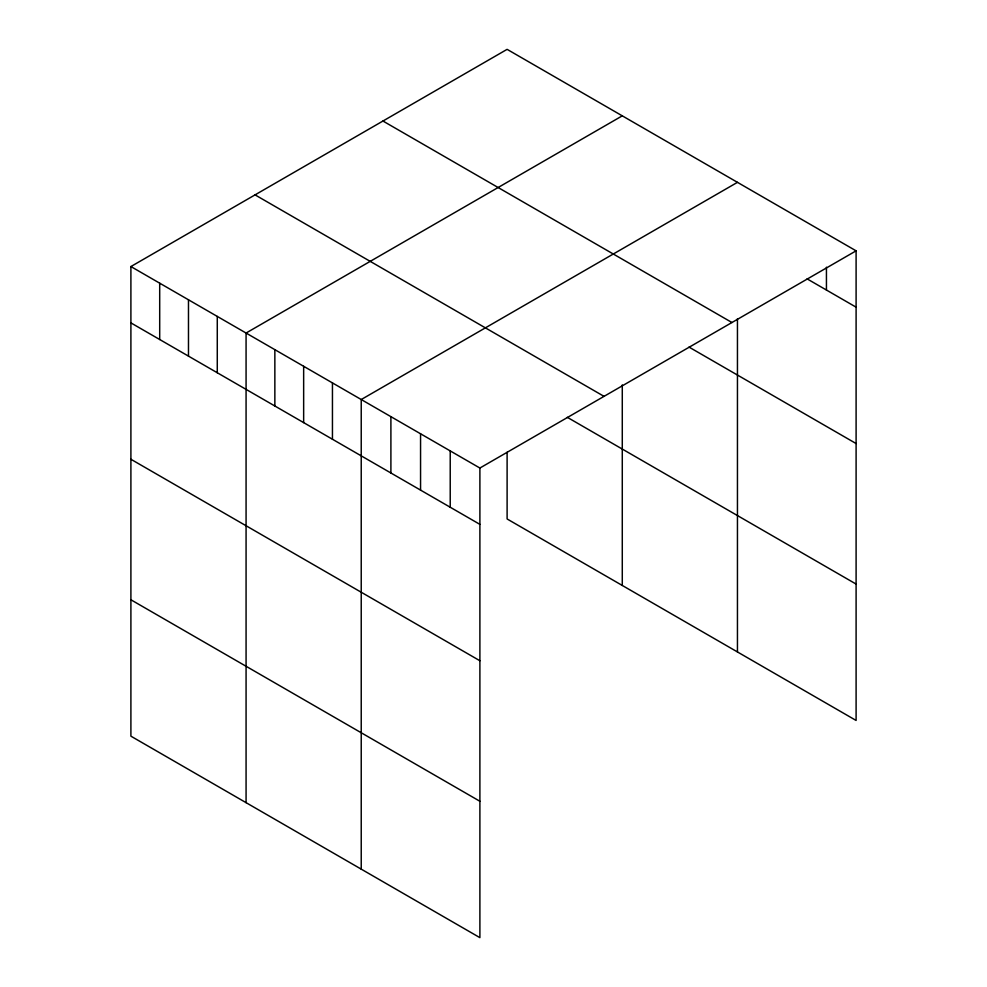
<?xml version="1.0" encoding="UTF-8"?>
<svg xmlns="http://www.w3.org/2000/svg" width="987" height="987" viewBox="0 0 987 987"><rect width="100%" height="100%" fill="white"/><g stroke="black" fill="none" stroke-linecap="round" stroke-linejoin="round"><path stroke-width="1.48" d="M130.901 266.552L479.892 468.035L479.892 937.65L130.901 736.166L130.901 266.552L507.108 49.35L856.099 250.834L856.099 720.448L507.108 518.965L507.108 452.256M622.279 115.837L246.071 333.038L246.071 802.653M737.449 182.336L361.23 399.538L361.23 869.14M479.892 468.035L856.099 250.834M807.095 278.865L856.099 307.167M382.956 121.031L731.947 322.515M689.025 347.091L856.099 443.545M255.053 194.871L604.044 396.367M567.315 417.328L856.099 584.07M130.901 322.885L479.892 524.368M130.901 459.263L479.892 660.747M130.901 599.775L479.892 801.271M826.44 267.206L826.44 290.042M737.449 318.715L737.449 651.938M622.279 384.918L622.279 585.451M450.22 450.911L450.22 507.244M420.561 433.786L420.561 490.12M390.901 416.662L390.901 472.983M332.446 382.907L332.446 439.24M303.651 366.288L303.651 422.621M274.855 349.669L274.855 405.99M217.276 316.42L217.276 372.753M188.48 299.801L188.48 356.122M159.697 283.17L159.697 339.503"/></g></svg>
